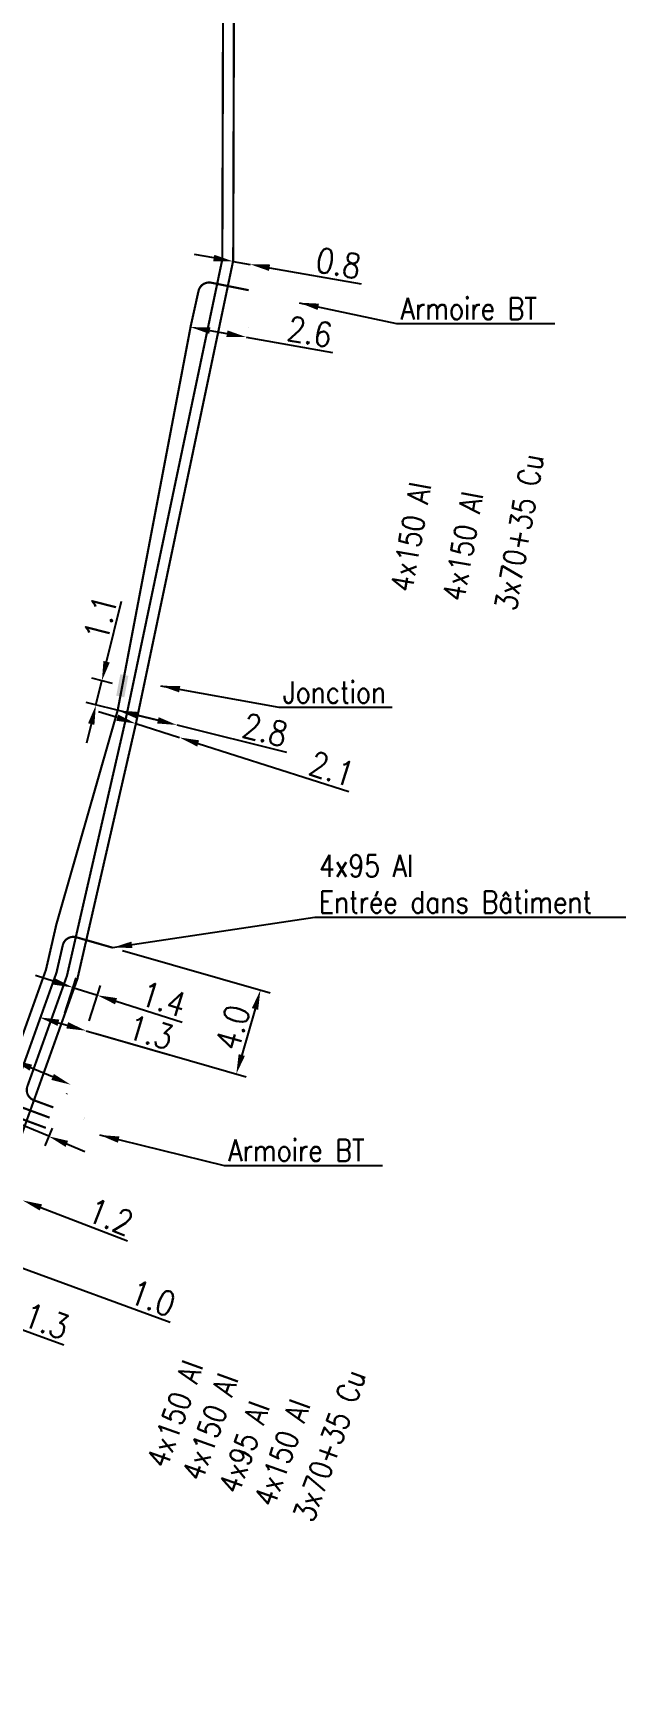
# Model space of a CAD drawing. Header units: millimetres. Extents: x 184994 to 186004, y 128000 to 129009.
# Drawn here: x 185265.6 to 185292.8, y 128430.5 to 128506.4 of the extents above; entities that cross this region are included whole.
import ezdxf
from ezdxf.enums import TextEntityAlignment as Align

# ---------------------------------------------------------------- set-up
doc = ezdxf.new("R2010")
doc.units = ezdxf.units.MM
doc.header["$PDMODE"] = 34
doc.linetypes.add('B_ST_Al', pattern=[2000, 1000, 1000])
doc.linetypes.add('B_ST_CU', pattern=[2000, 1000, 1000])
doc.layers.get('0').update_dxf_attribs({"linetype": 'CONTINUOUS'})
doc.layers.get('Defpoints').update_dxf_attribs({"linetype": 'CONTINUOUS'})
for name, color, linetype in [('B_100', 3, 'CONTINUOUS'), ('B_110', 1, 'CONTINUOUS'), ('B_300', 7, 'CONTINUOUS')]:
    doc.layers.add(name, color=color, linetype=linetype)
doc.styles.get("Standard").update_dxf_attribs({"font": 'romans.shx', "width": 0.85})
doc.dimstyles.get("Standard").update_dxf_attribs({"dimtxt": 1.5, "dimasz": 1.2, "dimexe": 0.625, "dimexo": 0.625, "dimgap": 0.25, "dimtad": 1, "dimdec": 1, "dimzin": 0, "dimdsep": 46, "dimtxsty": 'Standard', "dimcen": -0.5, "dimadec": 0, "dimazin": 0, "dimtfac": 1, "dimtdec": 1, "dimtmove": 0, "dimatfit": 3, "dimfxl": 0, "dimtolj": 1, "dimtzin": 0, "dimarcsym": 0})

# ---------------------------------------------------------------- blocks, each defined once
blk = doc.blocks.new('*D317')
at = {"layer": 'B_100', "color": 0, "linetype": 'Continuous', "lineweight": -2, "transparency": 16777216}
for p, q in [((185263.6, 128456.902), (185259.584, 128458.583)), ((185264.585, 128456.924), (185264.249, 128456.122)), ((185266.275, 128455.782), (185264.43, 128456.554)), ((185266.429, 128456.152), (185266.094, 128455.35)), ((185267.105, 128455.434), (185267.935, 128455.087))]:
    blk.add_line(p, q, dxfattribs=at)
at = {"layer": 'B_100', "color": 0, "linetype": 'Continuous', "transparency": 16777216}
for points in [[(185263.658, 128457.04), (185263.542, 128456.764), (185264.43, 128456.554)], [(185267.163, 128455.573), (185267.047, 128455.296), (185266.275, 128455.782)]]:
    blk.add_solid(points, dxfattribs=at)
at = {"layer": 'Defpoints', "color": 0, "linetype": 'Continuous', "transparency": 16777216}
for p in [(185264.766, 128457.356), (185266.61, 128456.584), (185266.275, 128455.782)]:
    blk.add_point(p, dxfattribs=at)
at = {"layer": 'B_100', "color": 0, "linetype": 'Continuous', "transparency": 16777216, "insert": (185260.971, 128458.816), "char_height": 1.125, "attachment_point": 5, "rotation": 337.28205}
blk.add_mtext('\\A1;2.0', dxfattribs=at)
blk = doc.blocks.new('*D318')
at = {"layer": 'B_100', "color": 0, "linetype": 'Continuous', "lineweight": -2, "transparency": 16777216}
for p, q in [((185270.313, 128475.122), (185271.283, 128474.883)), ((185272.157, 128474.667), (185277.181, 128473.426))]:
    blk.add_line(p, q, dxfattribs=at)
at = {"layer": 'B_100', "color": 0, "linetype": 'Continuous', "transparency": 16777216}
for points in [[(185270.348, 128475.268), (185270.277, 128474.977), (185269.439, 128475.338)], [(185271.319, 128475.028), (185271.247, 128474.737), (185272.157, 128474.667)]]:
    blk.add_solid(points, dxfattribs=at)
at = {"layer": 'Defpoints', "color": 0, "linetype": 'Continuous', "transparency": 16777216}
for p in [(185269.439, 128475.338), (185272.157, 128474.667), (185272.157, 128474.667)]:
    blk.add_point(p, dxfattribs=at)
at = {"layer": 'B_100', "color": 0, "linetype": 'Continuous', "transparency": 16777216, "insert": (185276.206, 128474.44), "char_height": 1.125, "attachment_point": 5, "rotation": 346.13197}
blk.add_mtext('\\A1;2.8', dxfattribs=at)
blk = doc.blocks.new('*D319')
at = {"layer": 'B_100', "color": 0, "linetype": 'Continuous', "lineweight": -2, "transparency": 16777216}
for p, q in [((185263.927, 128452.611), (185262.973, 128449.995)), ((185264.867, 128452.268), (185263.913, 128449.653)), ((185262.289, 128450.744), (185261.443, 128451.052)), ((185263.134, 128450.436), (185264.074, 128450.093)), ((185264.919, 128449.785), (185271.851, 128447.256))]:
    blk.add_line(p, q, dxfattribs=at)
at = {"layer": 'B_100', "color": 0, "linetype": 'Continuous', "transparency": 16777216}
for points in [[(185262.34, 128450.885), (185262.237, 128450.603), (185263.134, 128450.436)], [(185264.97, 128449.925), (185264.868, 128449.644), (185264.074, 128450.093)]]:
    blk.add_solid(points, dxfattribs=at)
at = {"layer": 'Defpoints', "color": 0, "linetype": 'Continuous', "transparency": 16777216}
for p in [(185264.088, 128453.051), (185265.027, 128452.709), (185264.074, 128450.093)]:
    blk.add_point(p, dxfattribs=at)
at = {"layer": 'B_100', "color": 0, "linetype": 'Continuous', "transparency": 16777216, "insert": (185271.055, 128448.345), "char_height": 1.125, "attachment_point": 5, "rotation": 339.96335}
blk.add_mtext('\\A1;1.0', dxfattribs=at)
blk = doc.blocks.new('*D320')
at = {"layer": 'B_100', "color": 0, "linetype": 'Continuous', "lineweight": -2, "transparency": 16777216}
for p, q in [((185269.419, 128475.003), (185268.562, 128475.276)), ((185270.277, 128474.73), (185272.278, 128474.093)), ((185273.135, 128473.819), (185280.051, 128471.616))]:
    blk.add_line(p, q, dxfattribs=at)
at = {"layer": 'B_100', "color": 0, "linetype": 'Continuous', "transparency": 16777216}
for points in [[(185269.465, 128475.146), (185269.374, 128474.86), (185270.277, 128474.73)], [(185273.181, 128473.962), (185273.09, 128473.676), (185272.278, 128474.093)]]:
    blk.add_solid(points, dxfattribs=at)
at = {"layer": 'Defpoints', "color": 0, "linetype": 'Continuous', "transparency": 16777216}
for p in [(185270.277, 128474.73), (185272.278, 128474.093), (185272.278, 128474.093)]:
    blk.add_point(p, dxfattribs=at)
at = {"layer": 'B_100', "color": 0, "linetype": 'Continuous', "transparency": 16777216, "insert": (185279.275, 128472.65), "char_height": 1.125, "attachment_point": 5, "rotation": 342.32952}
blk.add_mtext('\\A1;2.1', dxfattribs=at)
blk = doc.blocks.new('*D321')
at = {"layer": 'B_100', "color": 0, "linetype": 'Continuous', "lineweight": -2, "transparency": 16777216}
for p, q in [((185273.849, 128496.108), (185272.962, 128496.263)), ((185274.736, 128495.954), (185275.524, 128495.816)), ((185276.41, 128495.662), (185280.622, 128494.927))]:
    blk.add_line(p, q, dxfattribs=at)
at = {"layer": 'B_100', "color": 0, "linetype": 'Continuous', "transparency": 16777216}
for points in [[(185273.875, 128496.256), (185273.823, 128495.961), (185274.736, 128495.954)], [(185276.436, 128495.809), (185276.384, 128495.514), (185275.524, 128495.816)]]:
    blk.add_solid(points, dxfattribs=at)
at = {"layer": 'Defpoints', "color": 0, "linetype": 'Continuous', "transparency": 16777216}
for p in [(185274.736, 128495.954), (185275.524, 128495.816), (185275.524, 128495.816)]:
    blk.add_point(p, dxfattribs=at)
at = {"layer": 'B_100', "color": 0, "linetype": 'Continuous', "transparency": 16777216, "insert": (185279.579, 128495.87), "char_height": 1.125, "attachment_point": 5, "rotation": 350.10511}
blk.add_mtext('\\A1;0.8', dxfattribs=at)
blk = doc.blocks.new('*D191')
at = {"layer": 'B_100', "color": 0, "linetype": 'Continuous', "lineweight": -2, "transparency": 16777216}
for p, q in [((185260.402, 128448.578), (185259.555, 128448.883)), ((185261.641, 128449.362), (185261.09, 128447.832)), ((185261.249, 128448.272), (185263.165, 128447.582)), ((185263.557, 128448.671), (185263.006, 128447.141)), ((185264.011, 128447.277), (185266.967, 128446.211))]:
    blk.add_line(p, q, dxfattribs=at)
at = {"layer": 'B_100', "color": 0, "linetype": 'Continuous', "transparency": 16777216}
for points in [[(185260.453, 128448.719), (185260.351, 128448.437), (185261.249, 128448.272)], [(185264.062, 128447.418), (185263.961, 128447.135), (185263.165, 128447.582)]]:
    blk.add_solid(points, dxfattribs=at)
at = {"layer": 'Defpoints', "color": 0, "linetype": 'Continuous', "transparency": 16777216}
for p in [(185261.8, 128449.802), (185263.716, 128449.112), (185263.165, 128447.582)]:
    blk.add_point(p, dxfattribs=at)
at = {"layer": 'B_100', "color": 0, "linetype": 'Continuous', "transparency": 16777216, "insert": (185266.167, 128447.297), "char_height": 1.125, "attachment_point": 5, "rotation": 340.1775}
blk.add_mtext('\\A1;1.3', dxfattribs=at)
blk = doc.blocks.new('*D192')
at = {"layer": 'B_100', "color": 0, "linetype": 'Continuous', "lineweight": -2, "transparency": 16777216}
for p, q in [((185262.323, 128453.906), (185261.484, 128454.231)), ((185263.162, 128453.581), (185265.076, 128452.84)), ((185265.915, 128452.516), (185269.89, 128450.977))]:
    blk.add_line(p, q, dxfattribs=at)
at = {"layer": 'B_100', "color": 0, "linetype": 'Continuous', "transparency": 16777216}
for points in [[(185262.377, 128454.046), (185262.269, 128453.766), (185263.162, 128453.581)], [(185265.969, 128452.655), (185265.861, 128452.376), (185265.076, 128452.84)]]:
    blk.add_solid(points, dxfattribs=at)
at = {"layer": 'Defpoints', "color": 0, "linetype": 'Continuous', "transparency": 16777216}
for p in [(185263.162, 128453.581), (185265.076, 128452.84), (185265.076, 128452.84)]:
    blk.add_point(p, dxfattribs=at)
at = {"layer": 'B_100', "color": 0, "linetype": 'Continuous', "transparency": 16777216, "insert": (185269.115, 128452.081), "char_height": 1.125, "attachment_point": 5, "rotation": 338.83818}
blk.add_mtext('\\A1;1.2', dxfattribs=at)
blk = doc.blocks.new('*D194')
at = {"layer": 'B_100', "color": 0, "linetype": 'Continuous', "lineweight": -2, "transparency": 16777216}
for p, q in [((185264.629, 128459.286), (185260.354, 128461.113)), ((185266.453, 128458.506), (185265.456, 128458.933)), ((185267.107, 128457.746), (185267.097, 128457.722))]:
    blk.add_line(p, q, dxfattribs=at)
at = {"layer": 'B_100', "color": 0, "linetype": 'Continuous', "transparency": 16777216}
for points in [[(185265.515, 128459.071), (185265.397, 128458.795), (185264.629, 128459.286)], [(185266.512, 128458.644), (185266.394, 128458.369), (185267.281, 128458.153)]]:
    blk.add_solid(points, dxfattribs=at)
at = {"layer": 'Defpoints', "color": 0, "linetype": 'Continuous', "transparency": 16777216}
for p in [(185264.629, 128459.286), (185267.281, 128458.153), (185267.291, 128458.177)]:
    blk.add_point(p, dxfattribs=at)
at = {"layer": 'B_100', "color": 0, "linetype": 'Continuous', "transparency": 16777216, "insert": (185261.742, 128461.336), "char_height": 1.125, "attachment_point": 5, "rotation": 336.85905}
blk.add_mtext('\\A1;2.6', dxfattribs=at)
blk = doc.blocks.new('*D195')
at = {"layer": 'B_100', "color": 0, "linetype": 'Continuous', "lineweight": -2, "transparency": 16777216}
for p, q in [((185265.984, 128461.694), (185265.984, 128461.694)), ((185266.719, 128460.995), (185267.124, 128460.879)), ((185268.118, 128461.081), (185268.118, 128461.081)), ((185267.989, 128460.63), (185271.826, 128459.528))]:
    blk.add_line(p, q, dxfattribs=at)
at = {"layer": 'B_100', "color": 0, "linetype": 'Continuous', "transparency": 16777216}
for points in [[(185266.761, 128461.139), (185266.678, 128460.851), (185265.854, 128461.244)], [(185267.165, 128461.023), (185267.083, 128460.735), (185267.989, 128460.63)]]:
    blk.add_solid(points, dxfattribs=at)
at = {"layer": 'Defpoints', "color": 0, "linetype": 'Continuous', "transparency": 16777216}
for p in [(185265.854, 128461.244), (185267.989, 128460.63), (185267.989, 128460.63)]:
    blk.add_point(p, dxfattribs=at)
at = {"layer": 'B_100', "color": 0, "linetype": 'Continuous', "transparency": 16777216, "insert": (185270.956, 128460.558), "char_height": 1.125, "attachment_point": 5, "rotation": 343.96937}
blk.add_mtext('\\A1;1.3', dxfattribs=at)
blk = doc.blocks.new('*D196')
at = {"layer": 'B_100', "color": 0, "linetype": 'Continuous', "lineweight": -2, "transparency": 16777216}
for p, q in [((185269.654, 128464.314), (185276.442, 128462.363)), ((185275.743, 128461.628), (185275.135, 128459.513)), ((185268.439, 128460.501), (185275.337, 128458.519))]:
    blk.add_line(p, q, dxfattribs=at)
at = {"layer": 'B_100', "color": 0, "linetype": 'Continuous', "transparency": 16777216}
for points in [[(185275.599, 128461.669), (185275.887, 128461.586), (185275.991, 128462.493)], [(185274.991, 128459.555), (185275.279, 128459.472), (185274.887, 128458.648)]]:
    blk.add_solid(points, dxfattribs=at)
at = {"layer": 'Defpoints', "color": 0, "linetype": 'Continuous', "transparency": 16777216}
for p in [(185269.204, 128464.443), (185267.989, 128460.63), (185274.887, 128458.648)]:
    blk.add_point(p, dxfattribs=at)
at = {"layer": 'B_100', "color": 0, "linetype": 'Continuous', "transparency": 16777216, "insert": (185274.718, 128460.778), "char_height": 1.125, "attachment_point": 5, "rotation": 73.96937}
blk.add_mtext('\\A1;4.0', dxfattribs=at)
blk = doc.blocks.new('*D197')
at = {"layer": 'B_100', "color": 0, "linetype": 'Continuous', "lineweight": -2, "transparency": 16777216}
for p, q in [((185266.527, 128462.889), (185265.669, 128463.162)), ((185267.008, 128461.435), (185267.527, 128463.062)), ((185267.384, 128462.615), (185268.507, 128462.258)), ((185268.131, 128461.077), (185268.65, 128462.704)), ((185269.365, 128461.985), (185272.402, 128461.017))]:
    blk.add_line(p, q, dxfattribs=at)
at = {"layer": 'B_100', "color": 0, "linetype": 'Continuous', "transparency": 16777216}
for points in [[(185266.572, 128463.032), (185266.481, 128462.746), (185267.384, 128462.615)], [(185269.411, 128462.127), (185269.319, 128461.842), (185268.507, 128462.258)]]:
    blk.add_solid(points, dxfattribs=at)
at = {"layer": 'Defpoints', "color": 0, "linetype": 'Continuous', "transparency": 16777216}
for p in [(185268.507, 128462.258), (185266.866, 128460.988), (185267.989, 128460.63)]:
    blk.add_point(p, dxfattribs=at)
at = {"layer": 'B_100', "color": 0, "linetype": 'Continuous', "transparency": 16777216, "insert": (185271.54, 128462.079), "char_height": 1.125, "attachment_point": 5, "rotation": 342.32952}
blk.add_mtext('\\A1;1.4', dxfattribs=at)
blk = doc.blocks.new('*D199')
at = {"layer": 'B_100', "color": 0, "linetype": 'Continuous', "lineweight": -2, "transparency": 16777216}
for p, q in [((185272.865, 128493.396), (185272.865, 128493.396)), ((185275.424, 128492.938), (185275.424, 128492.938)), ((185273.668, 128492.776), (185274.456, 128492.635)), ((185275.342, 128492.477), (185279.298, 128491.77))]:
    blk.add_line(p, q, dxfattribs=at)
at = {"layer": 'B_100', "color": 0, "linetype": 'Continuous', "transparency": 16777216}
for points in [[(185273.695, 128492.924), (185273.642, 128492.628), (185272.782, 128492.935)], [(185274.482, 128492.783), (185274.429, 128492.488), (185275.342, 128492.477)]]:
    blk.add_solid(points, dxfattribs=at)
at = {"layer": 'Defpoints', "color": 0, "linetype": 'Continuous', "transparency": 16777216}
for p in [(185272.782, 128492.935), (185275.342, 128492.477), (185275.342, 128492.477)]:
    blk.add_point(p, dxfattribs=at)
at = {"layer": 'B_100', "color": 0, "linetype": 'Continuous', "transparency": 16777216, "insert": (185278.259, 128492.717), "char_height": 1.125, "attachment_point": 5, "rotation": 349.86221}
blk.add_mtext('\\A1;2.6', dxfattribs=at)
blk = doc.blocks.new('*D0')
at = {"layer": 'B_100', "color": 0, "linetype": 'Continuous', "lineweight": -2, "transparency": 16777216}
for p, q in [((185268.932, 128477.571), (185269.619, 128480.357)), ((185269.198, 128476.579), (185268.261, 128476.81)), ((185268.441, 128475.584), (185268.716, 128476.698)), ((185271.702, 128474.779), (185267.986, 128475.697)), ((185268.225, 128474.71), (185268.01, 128473.837))]:
    blk.add_line(p, q, dxfattribs=at)
at = {"layer": 'B_100', "color": 0, "linetype": 'Continuous', "transparency": 16777216}
for points in [[(185268.786, 128477.607), (185269.077, 128477.535), (185268.716, 128476.698)], [(185268.08, 128474.746), (185268.371, 128474.675), (185268.441, 128475.584)]]:
    blk.add_solid(points, dxfattribs=at)
at = {"layer": 'Defpoints', "color": 0, "linetype": 'Continuous', "transparency": 16777216}
for p in [(185269.653, 128476.466), (185268.441, 128475.584), (185272.157, 128474.667)]:
    blk.add_point(p, dxfattribs=at)
at = {"layer": 'B_100', "color": 0, "linetype": 'Continuous', "transparency": 16777216, "insert": (185268.655, 128479.581), "char_height": 1.125, "attachment_point": 5, "rotation": 76.13197}
blk.add_mtext('\\A1;1.1', dxfattribs=at)
blk = doc.blocks.new('B_300_03')
at = {"color": 0, "linetype": 'Continuous'}
blk.add_solid([(-0.5, 0.188), (-0.5, -0.188), (0.5, 0.188), (0.5, -0.188)], dxfattribs=at)
at = {"color": 0, "linetype": 'Continuous', "width": 0.75, "flags": 3}
for tag, p in [('DEF_LEG', (0, -4.25)), ('DEF_COUP', (-0.003, -6.252)), ('DEF_TYPE', (0, -8.25))]:
    blk.add_attdef(tag, text='', height=1.2, dxfattribs=at).set_placement(p, align=Align.MIDDLE)

msp = doc.modelspace()

# ---------------------------------------------------------------- linework, layer by layer
at = {"layer": 'B_100', "linetype": 'B_ST_CU', "const_width": 0.1, "flags": 128}
msp.add_lwpolyline([(185258.088, 128432.935), (185257.61, 128433.074, -0.401163), (185257.264, 128433.672), (185257.714, 128435.527), (185263.314, 128451.053), (185267.592, 128463.014), (185270.277, 128474.73), (185274.743, 128495.993), (185274.78, 128508.864), (185274.796, 128512.488)], format="xyb", dxfattribs=at)
at = {"layer": 'B_100', "linetype": 'B_ST_Al', "const_width": 0.1, "flags": 128}
for points in [[(185266.487, 128457.108), (185265.593, 128457.438, -0.411151), (185265.295, 128458.076), (185267.112, 128463.154), (185269.788, 128474.837), (185274.243, 128496.046), (185274.28, 128508.866), (185274.296, 128512.49)], [(185257.81, 128431.99), (185257.33, 128432.132, -0.400065), (185256.296, 128433.924), (185256.755, 128435.816), (185262.373, 128451.391), (185264.746, 128458.024), (185266.631, 128463.295), (185266.919, 128464.551, -0.430284), (185267.544, 128464.92), (185269.204, 128464.443)], [(185257.527, 128431.031), (185255.7, 128431.569, -0.400065), (185255.355, 128432.167), (185256.276, 128435.96), (185261.902, 128451.56), (185263.683, 128456.539, -0.417283), (185264.328, 128456.84), (185266.145, 128456.168)]]:
    msp.add_lwpolyline(points, format="xyb", dxfattribs=at)
at = {"layer": 'B_100', "linetype": 'B_ST_Al', "flags": 128}
msp.add_lwpolyline([(185257.951, 128432.47, 0.1, 0.1, 0), (185257.471, 128432.611, 0.1, 0.1, -0.400065), (185256.782, 128433.806, 0.1, 0.1, 0), (185257.235, 128435.672, 0.1, 0.1, 0), (185262.844, 128451.222, 0.1, 0.1, 0), (185264.68, 128456.356, 0.1, 0.1, 0.085527), (185264.709, 128456.524, 0.1, 0.1, 0), (185264.714, 128458.665, 0.1, 0.1, 0), (185264.716, 128459.339, 0.1, 0.1, -0.085527), (185264.745, 128459.506, 0.1, 0.1, 0), (185266.15, 128463.435, 0.1, 0.1, 0), (185266.625, 128465.51, 0.1, 0.1, 0), (185269.439, 128475.338, 0.1, 0.1, 0), (185269.653, 128476.466, 0.1, 0.1, 0), (185272.797, 128493, 0.1, 0.1, 0), (185273.149, 128494.591, 0.1, 0.1, -0.408239), (185273.736, 128494.973, 0.1, 0.1, 0), (185275.451, 128494.629, 0, 0, 0)], format="xyseb", dxfattribs=at)
at = {"layer": 'B_100', "linetype": 'B_ST_Al', "const_width": 0.1, "flags": 128}
msp.add_lwpolyline([(185267.896, 128456.587), (185267.894, 128456.588)], dxfattribs=at)
at = {"layer": 'B_110', "linetype": 'B_ST_Al', "const_width": 0.1, "flags": 128}
msp.add_lwpolyline([(185257.386, 128430.551), (185255.559, 128431.09, -0.400065), (185254.87, 128432.285), (185255.796, 128436.104), (185261.432, 128451.729), (185263.213, 128456.708, -0.417283), (185264.501, 128457.309), (185266.316, 128456.638)], format="xyb", dxfattribs=at)

# ---------------------------------------------------------------- block references
at = {"layer": 'B_300', "rotation": 79.2352745653287}
msp.add_blockref('B_300_03', (185269.653, 128476.466), dxfattribs=at)

# ---------------------------------------------------------------- texts
at = {"layer": 'B_100', "width": 0.85}
for s, rotation, p in [('3x70+35 Cu', 79.86221, (185287.724, 128479.865)), ('4x150 Al', 79.86221, (185282.943, 128480.72)), ('4x150 Al', 79.86221, (185285.333, 128480.293)), ('4x150 Al', 70.3837, (185273.307, 128439.891)), ('3x70+35 Cu', 70.3837, (185278.413, 128438)), ('4x95 Al', 70.3837, (185274.994, 128439.298)), ('4x150 Al', 70.3837, (185276.615, 128438.705))]:
    msp.add_text(s, height=1, rotation=rotation, dxfattribs=at).set_placement(p)
at = {"layer": 'B_100', "char_height": 1, "attachment_point": 7}
for s, insert in [('Armoire BT', (185282.425, 128493.285)), ('4x95 Al\\PEntrée dans Bâtiment', (185278.681, 128466.034)), ('Armoire BT', (185274.514, 128454.634))]:
    msp.add_mtext(s, dxfattribs=dict(at, insert=insert))
at = {"layer": 'B_110', "linetype": 'B_ST_Al', "width": 0.85}
msp.add_text('4x150 Al', height=1, rotation=70.3837, dxfattribs=at).set_placement((185271.687, 128440.484))
at = {"layer": 'B_300', "insert": (185277.025, 128475.669), "char_height": 1, "attachment_point": 7}
msp.add_mtext('Jonction', dxfattribs=at)

# ---------------------------------------------------------------- dimensions: what is measured, and where the dimension line sits
at = {"layer": 'B_100', "linetype": 'Continuous'}
for base, p1, p2, angle, picture, middle, dimtype in [((185275.524, 128495.816), (185274.736, 128495.954), (185275.524, 128495.816), 350.10511, '*D321', (185279.45, 128495.131), 161), ((185275.342, 128492.477), (185272.782, 128492.935), (185275.342, 128492.477), 169.86221, '*D199', (185278.127, 128491.979), 160), ((185268.441, 128475.584), (185269.653, 128476.466), (185272.157, 128474.667), 76.13197, '*D0', (185269.383, 128479.401), 160), ((185272.157, 128474.667), (185269.439, 128475.338), (185272.157, 128474.667), 346.13197, '*D318', (185276.027, 128473.711), 161), ((185272.278, 128474.093), (185270.277, 128474.73), (185272.278, 128474.093), 342.32952, '*D320', (185279.048, 128471.936), 161), ((185274.887, 128458.648), (185269.204, 128464.443), (185267.989, 128460.63), 73.96937, '*D196', (185275.439, 128460.571), 160), ((185266.275, 128455.782), (185264.766, 128457.356), (185266.61, 128456.584), 337.28205, '*D317', (185260.681, 128458.124), 161), ((185264.074, 128450.093), (185264.088, 128453.051), (185265.027, 128452.709), 339.96335, '*D319', (185270.798, 128447.64), 161)]:
    dim = msp.add_linear_dim(base=base, p1=p1, p2=p2, angle=angle, dimstyle='Standard', override={"dimscale": 0.75}, dxfattribs=at)
    dim.commit()
    dim.dimension.update_dxf_attribs({"geometry": picture, "text_midpoint": middle, "dimtype": dimtype})
for base, p1, p2, angle, text, picture, middle in [((185267.281, 128458.153), (185264.629, 128459.286), (185267.291, 128458.177), 156.85905, '2.6', '*D194', (185261.447, 128460.646)), ((185268.507, 128462.258), (185266.866, 128460.988), (185267.989, 128460.63), 162.32952, '1.4', '*D197', (185271.312, 128461.364)), ((185267.989, 128460.63), (185265.854, 128461.244), (185267.989, 128460.63), 163.96937, '1.3', '*D195', (185270.749, 128459.837)), ((185265.076, 128452.84), (185263.162, 128453.581), (185265.076, 128452.84), 158.83818, '1.2', '*D192', (185268.844, 128451.382)), ((185263.165, 128447.582), (185261.8, 128449.802), (185263.716, 128449.112), 160.1775, '1.3', '*D191', (185265.913, 128446.591))]:
    dim = msp.add_linear_dim(base=base, p1=p1, p2=p2, angle=angle, text=text, dimstyle='Standard', override={"dimscale": 0.75}, dxfattribs=at)
    dim.commit()
    dim.dimension.update_dxf_attribs({"geometry": picture, "text_midpoint": middle, "dimtype": 160})

# ---------------------------------------------------------------- leaders
at = {"layer": 'B_100', "annotation_type": 0, "has_hookline": 1, "hookline_direction": 0}
for points, text_width in [([(185277.768, 128494.056), (185282.238, 128493.098)], 7.083), ([(185269.204, 128464.443), (185278.494, 128465.847)], 14.086), ([(185268.611, 128455.843), (185274.326, 128454.447)], 7.083)]:
    msp.add_leader(points, dimstyle='Standard', override={"dimscale": 0.75}, dxfattribs=dict(at, text_width=text_width))
at = {"layer": 'B_300', "annotation_type": 0, "has_hookline": 1, "hookline_direction": 0, "text_width": 5.019}
msp.add_leader([(185271.401, 128476.47), (185276.838, 128475.481)], dimstyle='Standard', override={"dimscale": 0.75}, dxfattribs=at)

doc.saveas('drawing.dxf')
